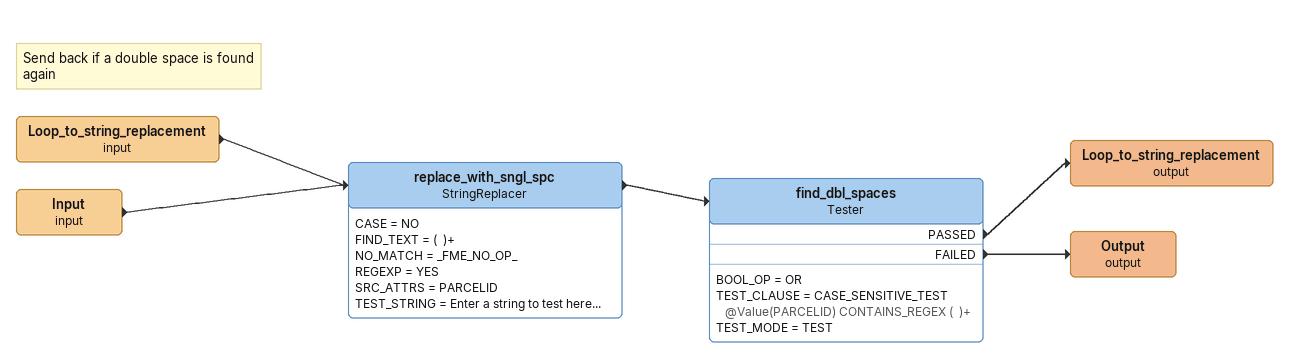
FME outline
Input (input)
    -> replace_with_sngl_spc
Note: Send back if a double space is found again
Loop_to_string_replacement (input)
    -> replace_with_sngl_spc
replace_with_sngl_spc: StringReplacer
    CASE = NO
    FIND_TEXT = (  )+
    NO_MATCH = _FME_NO_OP_
    REGEXP = YES
    SRC_ATTRS = PARCELID
    TEST_STRING = Enter a string to test here...
    -> find_dbl_spaces
find_dbl_spaces: Tester
    BOOL_OP = OR
    TEST_CLAUSE = CASE_SENSITIVE_TEST @Value(PARCELID) CONTAINS_REGEX (  )+
    TEST_MODE = TEST
    PASSED -> Loop_to_string_replacement (output)
    FAILED -> Output (output)
Loop_to_string_replacement (output)
Output (output)
